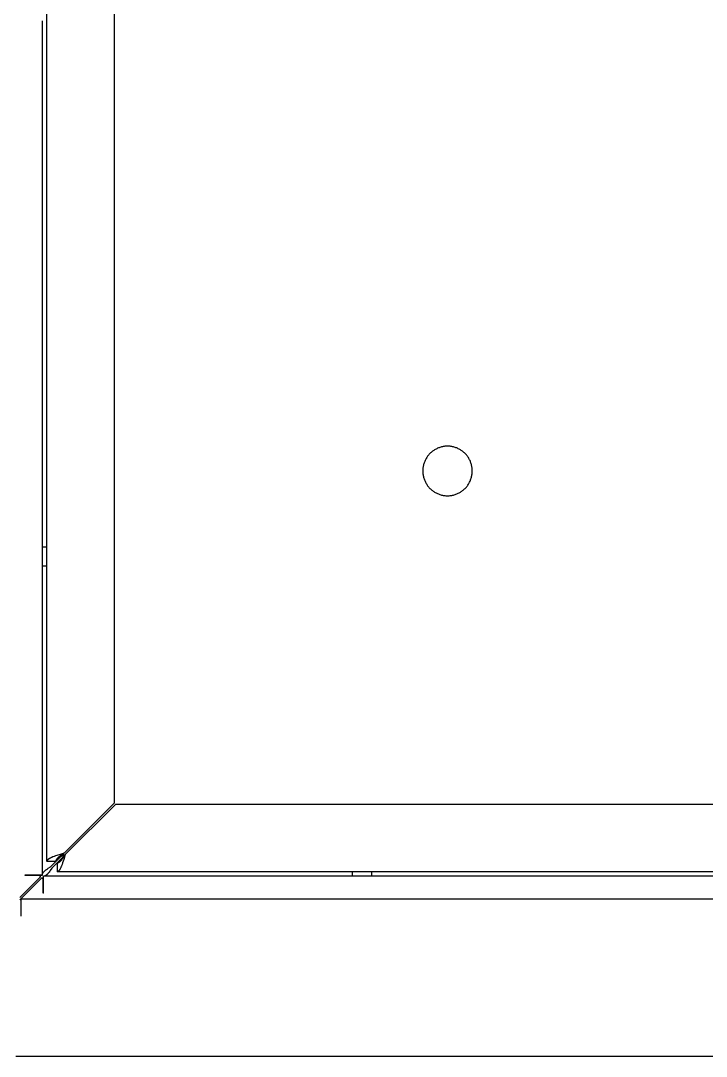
# Model space of a CAD drawing. Header units: millimetres. Extents: x -1893 to 2799, y -925 to 2353.
# Drawn here: x 868.8 to 1021.1, y -281.1 to -51.1 of the extents above; entities that cross this region are included whole.
import ezdxf

# ---------------------------------------------------------------- set-up
doc = ezdxf.new("R2010")
doc.units = ezdxf.units.MM
doc.header["$MEASUREMENT"] = 0
doc.layers.add('Utwórz2D linie widoczne', color=7, linetype='Continuous', true_color=0x000000)

msp = doc.modelspace()

# ---------------------------------------------------------------- linework, layer by layer
at = {"layer": 'Utwórz2D linie widoczne'}
for p, q in [((874.61, -51.07), (874.61, 988.93)), ((889.61, -51.07), (889.61, 988.93)), ((873.61, -240.79), (873.61, -51.07)), ((874.61, -237.77), (874.61, -51.07)), ((889.61, -224.79), (889.61, -51.07)), ((959.82, -147.08), (959.69, -147.22)), ((959.96, -146.96), (959.82, -147.08)), ((960.11, -146.83), (959.96, -146.96)), ((960.26, -146.71), (960.11, -146.83)), ((960.41, -146.6), (960.26, -146.71)), ((960.56, -146.49), (960.41, -146.6)), ((960.72, -146.39), (960.56, -146.49)), ((960.89, -146.29), (960.72, -146.39)), ((961.05, -146.2), (960.89, -146.29)), ((961.22, -146.12), (961.05, -146.2)), ((961.4, -146.04), (961.22, -146.12)), ((961.57, -145.96), (961.4, -146.04)), ((961.75, -145.9), (961.57, -145.96)), ((961.93, -145.84), (961.75, -145.9)), ((962.11, -145.78), (961.93, -145.84)), ((962.29, -145.73), (962.11, -145.78)), ((962.48, -145.69), (962.29, -145.73)), ((962.67, -145.65), (962.48, -145.69)), ((962.85, -145.62), (962.67, -145.65)), ((963.04, -145.6), (962.85, -145.62)), ((963.23, -145.59), (963.04, -145.6)), ((963.42, -145.58), (963.23, -145.59)), ((963.61, -145.57), (963.42, -145.58)), ((963.8, -145.58), (963.61, -145.57)), ((963.99, -145.59), (963.8, -145.58)), ((964.18, -145.6), (963.99, -145.59)), ((964.37, -145.62), (964.18, -145.6)), ((964.55, -145.65), (964.37, -145.62)), ((964.74, -145.69), (964.55, -145.65)), ((964.93, -145.73), (964.74, -145.69)), ((965.11, -145.78), (964.93, -145.73)), ((965.29, -145.84), (965.11, -145.78)), ((965.47, -145.9), (965.29, -145.84)), ((965.65, -145.96), (965.47, -145.9)), ((965.82, -146.04), (965.65, -145.96)), ((966, -146.12), (965.82, -146.04)), ((966.17, -146.2), (966, -146.12)), ((966.33, -146.29), (966.17, -146.2)), ((966.5, -146.39), (966.33, -146.29)), ((966.66, -146.49), (966.5, -146.39)), ((966.81, -146.6), (966.66, -146.49)), ((966.96, -146.71), (966.81, -146.6)), ((967.11, -146.83), (966.96, -146.71)), ((967.26, -146.96), (967.11, -146.83)), ((967.4, -147.08), (967.26, -146.96)), ((967.53, -147.22), (967.4, -147.08)), ((958.35, -149.48), (958.29, -149.66)), ((958.4, -149.3), (958.35, -149.48)), ((958.47, -149.12), (958.4, -149.3)), ((958.54, -148.95), (958.47, -149.12)), ((958.61, -148.77), (958.54, -148.95)), ((958.7, -148.6), (958.61, -148.77)), ((958.78, -148.43), (958.7, -148.6)), ((958.88, -148.27), (958.78, -148.43)), ((958.98, -148.11), (958.88, -148.27)), ((959.08, -147.95), (958.98, -148.11)), ((959.19, -147.79), (959.08, -147.95)), ((959.31, -147.64), (959.19, -147.79)), ((959.43, -147.5), (959.31, -147.64)), ((959.56, -147.35), (959.43, -147.5)), ((959.69, -147.22), (959.56, -147.35)), ((967.66, -147.35), (967.53, -147.22)), ((967.79, -147.5), (967.66, -147.35)), ((967.91, -147.64), (967.79, -147.5)), ((968.03, -147.79), (967.91, -147.64)), ((968.14, -147.95), (968.03, -147.79)), ((968.24, -148.11), (968.14, -147.95)), ((968.34, -148.27), (968.24, -148.11)), ((968.44, -148.43), (968.34, -148.27)), ((968.52, -148.6), (968.44, -148.43)), ((968.61, -148.77), (968.52, -148.6)), ((968.68, -148.95), (968.61, -148.77)), ((968.75, -149.12), (968.68, -148.95)), ((968.82, -149.3), (968.75, -149.12)), ((968.87, -149.48), (968.82, -149.3)), ((968.93, -149.66), (968.87, -149.48)), ((958.12, -150.79), (958.11, -150.98)), ((958.11, -150.98), (958.11, -151.17)), ((958.11, -151.17), (958.12, -151.36)), ((958.13, -150.6), (958.12, -150.79)), ((958.12, -151.36), (958.13, -151.55)), ((958.15, -150.41), (958.13, -150.6)), ((958.13, -151.55), (958.15, -151.74)), ((958.18, -150.22), (958.15, -150.41)), ((958.15, -151.74), (958.18, -151.92)), ((958.21, -150.03), (958.18, -150.22)), ((958.25, -149.85), (958.21, -150.03)), ((958.29, -149.66), (958.25, -149.85)), ((968.97, -149.85), (968.93, -149.66)), ((969.01, -150.03), (968.97, -149.85)), ((969.04, -150.22), (969.01, -150.03)), ((969.07, -150.41), (969.04, -150.22)), ((969.04, -151.92), (969.07, -151.74)), ((969.09, -150.6), (969.07, -150.41)), ((969.07, -151.74), (969.09, -151.55)), ((969.1, -150.79), (969.09, -150.6)), ((969.09, -151.55), (969.1, -151.36)), ((969.11, -150.98), (969.1, -150.79)), ((969.1, -151.36), (969.11, -151.17)), ((969.11, -151.17), (969.11, -150.98)), ((958.18, -151.92), (958.21, -152.11)), ((958.21, -152.11), (958.25, -152.3)), ((958.25, -152.3), (958.29, -152.48)), ((958.29, -152.48), (958.35, -152.66)), ((958.35, -152.66), (958.4, -152.84)), ((958.4, -152.84), (958.47, -153.02)), ((958.47, -153.02), (958.54, -153.2)), ((958.54, -153.2), (958.61, -153.37)), ((958.61, -153.37), (958.7, -153.54)), ((958.7, -153.54), (958.78, -153.71)), ((958.78, -153.71), (958.88, -153.88)), ((958.88, -153.88), (958.98, -154.04)), ((958.98, -154.04), (959.08, -154.2)), ((968.14, -154.2), (968.24, -154.04)), ((968.24, -154.04), (968.34, -153.88)), ((968.34, -153.88), (968.44, -153.71)), ((968.44, -153.71), (968.52, -153.54)), ((968.52, -153.54), (968.61, -153.37)), ((968.61, -153.37), (968.68, -153.2)), ((968.68, -153.2), (968.75, -153.02)), ((968.75, -153.02), (968.82, -152.84)), ((968.82, -152.84), (968.87, -152.66)), ((968.87, -152.66), (968.93, -152.48)), ((968.93, -152.48), (968.97, -152.3)), ((968.97, -152.3), (969.01, -152.11)), ((969.01, -152.11), (969.04, -151.92)), ((959.08, -154.2), (959.19, -154.35)), ((959.19, -154.35), (959.31, -154.5)), ((959.31, -154.5), (959.43, -154.65)), ((959.43, -154.65), (959.56, -154.79)), ((959.56, -154.79), (959.69, -154.93)), ((959.69, -154.93), (959.82, -155.06)), ((959.82, -155.06), (959.96, -155.19)), ((959.96, -155.19), (960.11, -155.31)), ((960.11, -155.31), (960.26, -155.43)), ((960.26, -155.43), (960.41, -155.54)), ((960.41, -155.54), (960.56, -155.65)), ((960.56, -155.65), (960.72, -155.75)), ((960.72, -155.75), (960.89, -155.85)), ((960.89, -155.85), (961.05, -155.94)), ((961.05, -155.94), (961.22, -156.03)), ((961.22, -156.03), (961.4, -156.11)), ((961.4, -156.11), (961.57, -156.18)), ((961.57, -156.18), (961.75, -156.25)), ((961.75, -156.25), (961.93, -156.31)), ((961.93, -156.31), (962.11, -156.36)), ((962.11, -156.36), (962.29, -156.41)), ((964.93, -156.41), (965.11, -156.36)), ((965.11, -156.36), (965.29, -156.31)), ((965.29, -156.31), (965.47, -156.25)), ((965.47, -156.25), (965.65, -156.18)), ((965.65, -156.18), (965.82, -156.11)), ((965.82, -156.11), (966, -156.03)), ((966, -156.03), (966.17, -155.94)), ((966.17, -155.94), (966.33, -155.85)), ((966.33, -155.85), (966.5, -155.75)), ((966.5, -155.75), (966.66, -155.65)), ((966.66, -155.65), (966.81, -155.54)), ((966.81, -155.54), (966.96, -155.43)), ((966.96, -155.43), (967.11, -155.31)), ((967.11, -155.31), (967.26, -155.19)), ((967.26, -155.19), (967.4, -155.06)), ((967.4, -155.06), (967.53, -154.93)), ((967.53, -154.93), (967.66, -154.79)), ((967.66, -154.79), (967.79, -154.65)), ((967.79, -154.65), (967.91, -154.5)), ((967.91, -154.5), (968.03, -154.35)), ((968.03, -154.35), (968.14, -154.2)), ((962.29, -156.41), (962.48, -156.45)), ((962.48, -156.45), (962.67, -156.49)), ((962.67, -156.49), (962.85, -156.52)), ((962.85, -156.52), (963.04, -156.54)), ((963.04, -156.54), (963.23, -156.56)), ((963.23, -156.56), (963.42, -156.57)), ((963.42, -156.57), (963.61, -156.57)), ((963.61, -156.57), (963.8, -156.57)), ((963.8, -156.57), (963.99, -156.56)), ((963.99, -156.56), (964.18, -156.54)), ((964.18, -156.54), (964.37, -156.52)), ((964.37, -156.52), (964.55, -156.49)), ((964.55, -156.49), (964.74, -156.45)), ((964.74, -156.45), (964.93, -156.41)), ((874.61, -167.97), (873.61, -167.97)), ((873.61, -172.17), (874.61, -172.17)), ((878.41, -235.99), (889.61, -224.79)), ((878.69, -236.27), (889.89, -225.07)), ((889.89, -225.07), (1237.33, -225.07)), ((875.71, -236.9), (875.59, -236.95)), ((878.07, -236.89), (875.69, -239.27)), ((875.94, -236.8), (875.71, -236.9)), ((876.25, -236.68), (875.94, -236.8)), ((876.55, -236.57), (876.25, -236.68)), ((877.31, -236.33), (876.55, -236.57)), ((876.61, -237.78), (877.77, -236.62)), ((877.14, -236.89), (877.08, -236.94)), ((877.2, -236.83), (877.14, -236.89)), ((877.27, -236.78), (877.2, -236.83)), ((877.4, -236.67), (877.27, -236.78)), ((877.3, -236.91), (877.43, -236.83)), ((878.41, -235.99), (877.31, -236.33)), ((877.53, -236.57), (877.4, -236.67)), ((877.43, -236.83), (877.56, -236.75)), ((877.71, -236.45), (877.53, -236.57)), ((877.56, -236.75), (877.77, -236.62)), ((877.89, -236.33), (877.71, -236.45)), ((877.77, -236.62), (878.41, -236.27)), ((878.41, -235.99), (877.89, -236.33)), ((878.41, -236.27), (878.04, -236.95)), ((878.23, -236.97), (878.36, -236.79)), ((878.69, -236.27), (878.36, -237.38)), ((878.36, -236.79), (878.69, -236.27)), ((874.62, -237.73), (874.61, -237.73)), ((874.61, -237.73), (874.61, -237.74)), ((874.61, -237.74), (874.61, -237.75)), ((874.61, -237.75), (874.61, -237.75)), ((874.61, -237.75), (874.61, -237.76)), ((874.61, -237.76), (874.61, -237.76)), ((874.61, -237.76), (874.61, -237.77)), ((874.61, -237.77), (874.61, -237.78)), ((874.61, -237.78), (874.61, -237.78)), ((874.61, -237.78), (874.61, -237.79)), ((876.61, -237.79), (874.61, -237.79)), ((874.63, -237.68), (874.62, -237.69)), ((874.62, -237.69), (874.62, -237.7)), ((874.62, -237.7), (874.62, -237.71)), ((874.62, -237.71), (874.62, -237.73)), ((874.64, -237.65), (874.63, -237.67)), ((874.63, -237.67), (874.63, -237.68)), ((874.65, -237.63), (874.64, -237.64)), ((874.64, -237.64), (874.64, -237.65)), ((874.66, -237.61), (874.65, -237.62)), ((874.65, -237.62), (874.65, -237.63)), ((874.67, -237.58), (874.66, -237.6)), ((874.66, -237.6), (874.66, -237.61)), ((874.68, -237.57), (874.67, -237.58)), ((874.69, -237.56), (874.68, -237.57)), ((874.7, -237.55), (874.69, -237.56)), ((874.71, -237.52), (874.7, -237.53)), ((874.7, -237.53), (874.7, -237.55)), ((874.72, -237.51), (874.71, -237.52)), ((874.73, -237.5), (874.72, -237.51)), ((874.74, -237.48), (874.73, -237.5)), ((874.75, -237.47), (874.74, -237.48)), ((874.78, -237.45), (874.75, -237.47)), ((874.8, -237.43), (874.78, -237.45)), ((874.82, -237.41), (874.8, -237.43)), ((874.85, -237.38), (874.82, -237.41)), ((874.88, -237.35), (874.85, -237.38)), ((874.92, -237.32), (874.88, -237.35)), ((874.89, -239.32), (875.41, -238.99)), ((874.95, -237.3), (874.92, -237.32)), ((874.99, -237.27), (874.95, -237.3)), ((875.02, -237.25), (874.99, -237.27)), ((875.09, -237.2), (875.02, -237.25)), ((875.19, -237.15), (875.09, -237.2)), ((875.28, -237.1), (875.19, -237.15)), ((875.38, -237.05), (875.28, -237.1)), ((875.47, -237), (875.38, -237.05)), ((875.41, -238.99), (876.6, -237.79)), ((875.59, -236.95), (875.47, -237)), ((876.62, -237.69), (876.61, -237.72)), ((876.61, -237.72), (876.62, -237.71)), ((876.61, -237.73), (876.61, -237.72)), ((876.61, -237.72), (876.61, -237.74)), ((876.61, -237.74), (876.61, -237.77)), ((876.61, -237.77), (876.61, -237.79)), ((876.63, -237.62), (876.62, -237.65)), ((876.62, -237.65), (876.62, -237.67)), ((876.62, -237.67), (876.63, -237.66)), ((876.62, -237.68), (876.62, -237.67)), ((876.62, -237.67), (876.62, -237.69)), ((876.62, -237.69), (876.62, -237.68)), ((876.62, -237.7), (876.62, -237.69)), ((876.62, -237.71), (876.62, -237.7)), ((876.64, -237.57), (876.63, -237.6)), ((876.63, -237.6), (876.63, -237.62)), ((876.63, -237.64), (876.64, -237.62)), ((876.63, -237.66), (876.63, -237.64)), ((876.65, -237.55), (876.64, -237.57)), ((876.64, -237.6), (876.65, -237.58)), ((876.64, -237.62), (876.64, -237.6)), ((876.66, -237.52), (876.65, -237.55)), ((876.65, -237.58), (876.66, -237.56)), ((876.67, -237.5), (876.66, -237.52)), ((876.66, -237.56), (876.67, -237.54)), ((876.68, -237.48), (876.67, -237.5)), ((876.67, -237.54), (876.68, -237.52)), ((876.69, -237.45), (876.68, -237.48)), ((876.68, -237.52), (876.69, -237.5)), ((876.7, -237.43), (876.69, -237.45)), ((876.69, -237.5), (876.7, -237.48)), ((876.71, -237.41), (876.7, -237.43)), ((876.7, -237.48), (876.71, -237.46)), ((876.72, -237.38), (876.71, -237.41)), ((876.71, -237.46), (876.73, -237.44)), ((876.74, -237.35), (876.72, -237.38)), ((876.73, -237.44), (876.74, -237.42)), ((876.75, -237.33), (876.74, -237.35)), ((876.74, -237.42), (876.76, -237.4)), ((876.77, -237.3), (876.75, -237.33)), ((876.76, -237.4), (876.77, -237.38)), ((876.79, -237.28), (876.77, -237.3)), ((876.77, -237.38), (876.79, -237.36)), ((876.8, -237.25), (876.79, -237.28)), ((876.79, -237.36), (876.8, -237.34)), ((876.82, -237.23), (876.8, -237.25)), ((876.8, -237.34), (876.82, -237.32)), ((876.84, -237.2), (876.82, -237.23)), ((876.82, -237.32), (876.84, -237.3)), ((876.86, -237.18), (876.84, -237.2)), ((876.84, -237.3), (876.88, -237.26)), ((876.88, -237.15), (876.86, -237.18)), ((876.93, -237.1), (876.88, -237.15)), ((876.88, -237.26), (876.92, -237.22)), ((876.89, -238.07), (876.89, -240.07)), ((876.89, -238.07), (876.92, -238.07)), ((876.92, -237.22), (876.96, -237.18)), ((876.92, -238.07), (876.94, -238.07)), ((876.97, -237.05), (876.93, -237.1)), ((876.94, -238.07), (876.97, -238.07)), ((876.96, -238.07), (876.95, -238.07)), ((876.96, -237.18), (877.01, -237.14)), ((876.97, -238.07), (876.96, -238.07)), ((877.02, -237), (876.97, -237.05)), ((876.98, -238.07), (876.97, -238.07)), ((876.97, -238.07), (876.99, -238.07)), ((876.99, -238.06), (876.98, -238.07)), ((877, -238.06), (876.99, -238.06)), ((876.99, -238.07), (877.01, -238.06)), ((877.01, -238.06), (877, -238.06)), ((877.01, -237.14), (877.05, -237.1)), ((877.03, -238.05), (877.01, -238.06)), ((877.01, -238.06), (877.04, -238.06)), ((877.08, -236.94), (877.02, -237)), ((877.05, -238.05), (877.03, -238.05)), ((877.04, -238.06), (877.06, -238.05)), ((877.05, -237.1), (877.11, -237.05)), ((877.06, -238.04), (877.05, -238.05)), ((877.08, -238.04), (877.06, -238.04)), ((877.06, -238.05), (877.08, -238.05)), ((877.1, -238.03), (877.08, -238.04)), ((877.08, -238.05), (877.11, -238.04)), ((877.12, -238.02), (877.1, -238.03)), ((877.11, -237.05), (877.17, -237)), ((877.11, -238.04), (877.13, -238.03)), ((877.14, -238.01), (877.12, -238.02)), ((877.13, -238.03), (877.16, -238.02)), ((877.16, -238), (877.14, -238.01)), ((877.18, -237.99), (877.16, -238)), ((877.16, -238.02), (877.18, -238.02)), ((877.17, -237), (877.24, -236.96)), ((877.2, -237.98), (877.18, -237.99)), ((877.18, -238.02), (877.21, -238.01)), ((877.22, -237.97), (877.2, -237.98)), ((877.21, -238.01), (877.23, -238)), ((877.24, -237.95), (877.22, -237.97)), ((877.23, -238), (877.25, -237.98)), ((877.24, -236.96), (877.3, -236.91)), ((877.26, -237.94), (877.24, -237.95)), ((877.25, -237.98), (877.28, -237.97)), ((877.28, -237.93), (877.26, -237.94)), ((877.3, -237.91), (877.28, -237.93)), ((877.28, -237.97), (877.3, -237.96)), ((877.33, -237.89), (877.3, -237.91)), ((877.3, -237.96), (877.33, -237.94)), ((877.35, -237.88), (877.33, -237.89)), ((877.33, -237.94), (877.35, -237.93)), ((877.37, -237.86), (877.35, -237.88)), ((877.35, -237.93), (877.38, -237.91)), ((877.39, -237.84), (877.37, -237.86)), ((877.38, -237.91), (877.4, -237.9)), ((877.42, -237.81), (877.39, -237.84)), ((877.4, -237.9), (877.43, -237.88)), ((877.47, -237.76), (877.42, -237.81)), ((877.43, -237.88), (877.45, -237.86)), ((877.45, -237.86), (877.48, -237.84)), ((877.51, -237.72), (877.47, -237.76)), ((877.48, -237.84), (877.5, -237.82)), ((877.5, -237.82), (877.53, -237.8)), ((877.55, -237.68), (877.51, -237.72)), ((877.53, -237.8), (877.58, -237.76)), ((877.58, -237.63), (877.55, -237.68)), ((877.63, -237.57), (877.58, -237.63)), ((877.58, -237.76), (877.63, -237.71)), ((877.68, -237.51), (877.63, -237.57)), ((877.63, -237.71), (877.68, -237.66)), ((877.72, -237.44), (877.68, -237.51)), ((877.68, -237.66), (877.74, -237.6)), ((877.73, -239.09), (877.68, -239.21)), ((877.77, -237.38), (877.72, -237.44)), ((877.79, -238.98), (877.73, -239.09)), ((877.74, -237.6), (877.8, -237.54)), ((877.85, -237.25), (877.77, -237.38)), ((877.88, -238.74), (877.79, -238.98)), ((877.8, -237.54), (877.85, -237.48)), ((877.94, -237.12), (877.85, -237.25)), ((877.85, -237.48), (877.9, -237.42)), ((878, -238.44), (877.88, -238.74)), ((877.9, -237.42), (878.01, -237.29)), ((878.04, -236.95), (877.94, -237.12)), ((878.11, -238.13), (878, -238.44)), ((878.01, -237.29), (878.11, -237.15)), ((878.11, -237.15), (878.23, -236.97)), ((878.36, -237.38), (878.11, -238.13)), ((868.61, -245.79), (873.08, -241.31)), ((869.81, -240.89), (869.81, -240.79)), ((869.81, -240.79), (873.61, -240.79)), ((872.9, -240.89), (869.81, -240.89)), ((871.61, -240.86), (871.61, -240.79)), ((871.61, -240.86), (873.61, -240.86)), ((872.9, -240.89), (872.91, -240.89)), ((872.91, -240.89), (872.92, -240.89)), ((872.92, -240.89), (872.93, -240.89)), ((872.93, -240.89), (872.94, -240.89)), ((872.94, -240.89), (872.95, -240.89)), ((872.95, -240.89), (872.96, -240.89)), ((872.96, -240.89), (872.96, -240.89)), ((872.96, -240.89), (872.97, -240.9)), ((872.97, -240.9), (872.98, -240.9)), ((872.98, -240.9), (872.99, -240.9)), ((872.99, -240.9), (873, -240.9)), ((873, -240.9), (873, -240.91)), ((873, -240.91), (873.01, -240.91)), ((873.01, -240.91), (873.02, -240.91)), ((873.02, -240.91), (873.03, -240.92)), ((873.03, -240.92), (873.03, -240.92)), ((873.03, -240.92), (873.04, -240.93)), ((873.04, -240.93), (873.05, -240.93)), ((873.05, -240.93), (873.06, -240.94)), ((873.06, -240.94), (873.06, -240.94)), ((873.06, -240.94), (873.07, -240.95)), ((873.07, -240.95), (873.08, -240.95)), ((873.08, -240.95), (873.08, -240.96)), ((873.08, -240.96), (873.09, -240.97)), ((873.09, -241.31), (873.08, -241.31)), ((873.09, -240.97), (873.09, -240.97)), ((873.09, -240.97), (873.1, -240.98)), ((873.1, -241.29), (873.09, -241.3)), ((873.09, -241.3), (873.09, -241.31)), ((873.1, -240.98), (873.1, -240.99)), ((873.1, -240.99), (873.11, -240.99)), ((873.11, -241.28), (873.1, -241.29)), ((873.1, -241.29), (873.1, -241.29)), ((873.11, -240.99), (873.11, -241)), ((873.11, -241), (873.12, -241.01)), ((873.12, -241.27), (873.11, -241.27)), ((873.11, -241.27), (873.11, -241.28)), ((873.12, -241.01), (873.12, -241.01)), ((873.12, -241.01), (873.13, -241.02)), ((873.13, -241.25), (873.12, -241.26)), ((873.12, -241.26), (873.12, -241.27)), ((873.13, -241.02), (873.13, -241.03)), ((873.13, -241.03), (873.13, -241.04)), ((873.13, -241.04), (873.14, -241.04)), ((873.14, -241.23), (873.13, -241.24)), ((873.13, -241.24), (873.13, -241.24)), ((873.13, -241.24), (873.13, -241.25)), ((873.14, -241.04), (873.14, -241.05)), ((873.14, -241.05), (873.14, -241.06)), ((873.14, -241.06), (873.15, -241.07)), ((873.15, -241.2), (873.14, -241.21)), ((873.14, -241.21), (873.14, -241.22)), ((873.14, -241.22), (873.14, -241.23)), ((873.15, -241.07), (873.15, -241.08)), ((873.15, -241.08), (873.15, -241.09)), ((873.15, -241.09), (873.15, -241.09)), ((873.15, -241.09), (873.15, -241.1)), ((873.15, -241.1), (873.15, -241.11)), ((873.15, -241.11), (873.15, -241.12)), ((873.15, -241.12), (873.15, -241.13)), ((873.15, -241.13), (873.15, -241.14)), ((873.15, -241.14), (873.15, -241.14)), ((873.15, -241.14), (873.15, -241.15)), ((873.15, -241.15), (873.15, -241.16)), ((873.15, -241.16), (873.15, -241.17)), ((873.15, -241.17), (873.15, -241.18)), ((873.15, -241.18), (873.15, -241.19)), ((873.15, -241.19), (873.15, -241.2)), ((873.15, -241.2), (873.15, -241.2)), ((873.61, -240.69), (873.62, -240.67)), ((873.61, -240.71), (873.61, -240.69)), ((873.61, -240.74), (873.61, -240.71)), ((873.61, -240.76), (873.61, -240.74)), ((873.61, -240.79), (873.61, -240.76)), ((873.61, -240.86), (873.61, -240.79)), ((873.62, -240.64), (873.63, -240.62)), ((873.62, -240.67), (873.62, -240.64)), ((873.63, -240.59), (873.64, -240.57)), ((873.63, -240.62), (873.63, -240.59)), ((873.64, -240.57), (873.65, -240.55)), ((873.65, -240.55), (873.66, -240.52)), ((873.66, -240.5), (873.67, -240.47)), ((873.66, -240.52), (873.66, -240.5)), ((873.67, -240.47), (873.68, -240.45)), ((873.68, -240.45), (873.7, -240.43)), ((873.7, -240.43), (873.71, -240.4)), ((873.71, -240.4), (873.72, -240.38)), ((873.72, -240.38), (873.74, -240.35)), ((873.74, -240.35), (873.75, -240.33)), ((873.75, -240.33), (873.77, -240.3)), ((873.77, -240.3), (873.78, -240.27)), ((873.78, -240.27), (873.8, -240.25)), ((873.8, -240.25), (873.82, -240.23)), ((873.82, -240.23), (873.84, -240.2)), ((873.89, -241.07), (873.82, -241.07)), ((873.82, -243.07), (873.82, -241.07)), ((873.84, -240.2), (873.86, -240.17)), ((873.86, -240.17), (873.88, -240.15)), ((873.88, -240.15), (873.92, -240.1)), ((1253.33, -241.07), (873.89, -241.07)), ((873.89, -244.87), (873.89, -241.07)), ((873.91, -241.07), (873.89, -241.07)), ((873.94, -241.07), (873.91, -241.07)), ((873.92, -240.1), (873.97, -240.05)), ((873.96, -241.07), (873.94, -241.07)), ((873.99, -241.06), (873.96, -241.07)), ((873.97, -240.05), (874.02, -240)), ((874.01, -241.06), (873.99, -241.06)), ((874.03, -241.05), (874.01, -241.06)), ((874.02, -240), (874.08, -239.94)), ((874.06, -241.05), (874.03, -241.05)), ((874.08, -241.04), (874.06, -241.05)), ((874.08, -239.94), (874.14, -239.88)), ((874.11, -241.04), (874.08, -241.04)), ((874.13, -241.03), (874.11, -241.04)), ((874.16, -241.02), (874.13, -241.03)), ((874.14, -239.88), (874.2, -239.83)), ((874.18, -241.01), (874.16, -241.02)), ((874.2, -241), (874.18, -241.01)), ((874.2, -239.83), (874.26, -239.78)), ((874.23, -240.99), (874.2, -241)), ((874.25, -240.98), (874.23, -240.99)), ((874.27, -240.97), (874.25, -240.98)), ((874.26, -239.78), (874.39, -239.67)), ((874.3, -240.96), (874.27, -240.97)), ((874.33, -240.94), (874.3, -240.96)), ((874.35, -240.93), (874.33, -240.94)), ((874.38, -240.91), (874.35, -240.93)), ((874.4, -240.89), (874.38, -240.91)), ((874.39, -239.67), (874.53, -239.57)), ((874.43, -240.88), (874.4, -240.89)), ((874.45, -240.86), (874.43, -240.88)), ((874.48, -240.84), (874.45, -240.86)), ((874.5, -240.82), (874.48, -240.84)), ((874.53, -240.8), (874.5, -240.82)), ((874.53, -239.57), (874.71, -239.45)), ((874.58, -240.75), (874.53, -240.8)), ((874.63, -240.71), (874.58, -240.75)), ((874.68, -240.66), (874.63, -240.71)), ((874.74, -240.6), (874.68, -240.66)), ((874.71, -239.45), (874.89, -239.32)), ((874.79, -240.54), (874.74, -240.6)), ((874.85, -240.48), (874.79, -240.54)), ((874.9, -240.41), (874.85, -240.48)), ((875.01, -240.28), (874.9, -240.41)), ((875.11, -240.15), (875.01, -240.28)), ((875.23, -239.97), (875.11, -240.15)), ((875.35, -239.79), (875.23, -239.97)), ((875.69, -239.27), (875.35, -239.79)), ((876.9, -240.07), (876.89, -240.07)), ((876.91, -240.07), (876.9, -240.07)), ((876.92, -240.07), (876.91, -240.07)), ((876.91, -240.07), (876.91, -240.07)), ((1250.3, -240.07), (876.92, -240.07)), ((876.93, -240.07), (876.92, -240.07)), ((876.92, -240.07), (876.92, -240.07)), ((876.94, -240.07), (876.93, -240.07)), ((876.95, -240.07), (876.94, -240.07)), ((876.94, -240.07), (876.94, -240.07)), ((876.96, -240.07), (876.95, -240.07)), ((876.97, -240.06), (876.96, -240.07)), ((876.98, -240.06), (876.97, -240.06)), ((876.99, -240.06), (876.98, -240.06)), ((877, -240.05), (876.99, -240.06)), ((877.02, -240.05), (877, -240.05)), ((877.03, -240.05), (877.02, -240.05)), ((877.04, -240.04), (877.03, -240.05)), ((877.05, -240.04), (877.04, -240.04)), ((877.06, -240.03), (877.05, -240.04)), ((877.07, -240.03), (877.06, -240.03)), ((877.08, -240.02), (877.07, -240.03)), ((877.1, -240.01), (877.08, -240.02)), ((877.11, -240), (877.1, -240.01)), ((877.12, -240), (877.11, -240)), ((877.14, -239.99), (877.12, -240)), ((877.15, -239.98), (877.14, -239.99)), ((877.16, -239.97), (877.15, -239.98)), ((877.17, -239.96), (877.16, -239.97)), ((877.19, -239.95), (877.17, -239.96)), ((877.2, -239.94), (877.19, -239.95)), ((877.21, -239.93), (877.2, -239.94)), ((877.23, -239.91), (877.21, -239.93)), ((877.25, -239.88), (877.23, -239.91)), ((877.28, -239.86), (877.25, -239.88)), ((877.3, -239.83), (877.28, -239.86)), ((877.33, -239.8), (877.3, -239.83)), ((877.36, -239.76), (877.33, -239.8)), ((877.38, -239.73), (877.36, -239.76)), ((877.41, -239.69), (877.38, -239.73)), ((877.43, -239.66), (877.41, -239.69)), ((877.48, -239.59), (877.43, -239.66)), ((877.53, -239.5), (877.48, -239.59)), ((877.58, -239.4), (877.53, -239.5)), ((877.63, -239.31), (877.58, -239.4)), ((877.68, -239.21), (877.63, -239.31)), ((942.51, -241.07), (942.51, -240.07)), ((946.71, -240.07), (946.71, -241.07)), ((873.36, -241.6), (868.61, -246.35)), ((873.37, -241.59), (873.36, -241.6)), ((873.38, -241.58), (873.37, -241.59)), ((873.39, -241.57), (873.38, -241.58)), ((873.38, -241.58), (873.38, -241.58)), ((873.4, -241.57), (873.39, -241.57)), ((873.41, -241.56), (873.4, -241.56)), ((873.4, -241.56), (873.4, -241.57)), ((873.42, -241.55), (873.41, -241.56)), ((873.43, -241.55), (873.42, -241.55)), ((873.44, -241.54), (873.43, -241.55)), ((873.43, -241.55), (873.43, -241.55)), ((873.45, -241.54), (873.44, -241.54)), ((873.46, -241.54), (873.45, -241.54)), ((873.47, -241.53), (873.46, -241.54)), ((873.48, -241.53), (873.47, -241.53)), ((873.49, -241.53), (873.48, -241.53)), ((873.48, -241.53), (873.48, -241.53)), ((873.5, -241.53), (873.49, -241.53)), ((873.51, -241.52), (873.5, -241.53)), ((873.52, -241.52), (873.51, -241.52)), ((873.53, -241.52), (873.52, -241.52)), ((873.54, -241.52), (873.53, -241.52)), ((873.55, -241.52), (873.54, -241.52)), ((873.54, -241.52), (873.54, -241.52)), ((873.56, -241.52), (873.55, -241.52)), ((873.57, -241.52), (873.56, -241.52)), ((873.58, -241.53), (873.57, -241.52)), ((873.59, -241.53), (873.58, -241.53)), ((873.6, -241.53), (873.59, -241.53)), ((873.61, -241.53), (873.6, -241.53)), ((873.6, -241.53), (873.6, -241.53)), ((873.62, -241.54), (873.61, -241.53)), ((873.63, -241.54), (873.62, -241.54)), ((873.64, -241.54), (873.63, -241.54)), ((873.64, -241.55), (873.64, -241.54)), ((873.65, -241.55), (873.64, -241.55)), ((873.66, -241.55), (873.65, -241.55)), ((873.67, -241.56), (873.66, -241.55)), ((873.68, -241.57), (873.67, -241.56)), ((873.67, -241.56), (873.67, -241.56)), ((873.69, -241.57), (873.68, -241.57)), ((873.7, -241.58), (873.69, -241.57)), ((873.71, -241.59), (873.7, -241.58)), ((873.7, -241.58), (873.7, -241.58)), ((873.72, -241.59), (873.71, -241.59)), ((873.72, -241.6), (873.72, -241.59)), ((873.73, -241.61), (873.72, -241.6)), ((873.74, -241.62), (873.73, -241.61)), ((873.73, -241.61), (873.73, -241.61)), ((873.74, -241.63), (873.74, -241.62)), ((873.75, -241.63), (873.74, -241.63)), ((873.75, -241.64), (873.75, -241.63)), ((873.76, -241.65), (873.75, -241.64)), ((873.76, -241.66), (873.76, -241.65)), ((873.77, -241.66), (873.76, -241.66)), ((873.77, -241.67), (873.77, -241.66)), ((873.77, -241.68), (873.77, -241.67)), ((873.78, -241.69), (873.77, -241.68)), ((873.78, -241.7), (873.78, -241.69)), ((873.78, -241.71), (873.78, -241.7)), ((873.78, -241.7), (873.78, -241.7)), ((873.79, -241.72), (873.78, -241.71)), ((873.79, -241.73), (873.79, -241.72)), ((873.79, -241.74), (873.79, -241.73)), ((873.79, -241.75), (873.79, -241.74)), ((873.79, -241.76), (873.79, -241.75)), ((873.79, -241.77), (873.79, -241.76)), ((873.79, -241.76), (873.79, -241.76)), ((873.79, -244.87), (873.79, -241.77)), ((873.89, -243.07), (873.82, -243.07)), ((868.89, -249.87), (868.89, -246.07)), ((868.89, -246.07), (868.91, -246.07)), ((868.91, -246.07), (1258.31, -246.07)), ((873.89, -244.87), (873.79, -244.87)), ((868.79, -246.77), (868.79, -249.87)), ((868.79, -249.87), (868.89, -249.87)), ((867.71, -281.07), (1259.51, -281.07))]:
    msp.add_line(p, q, dxfattribs=at)

doc.saveas('drawing.dxf')
